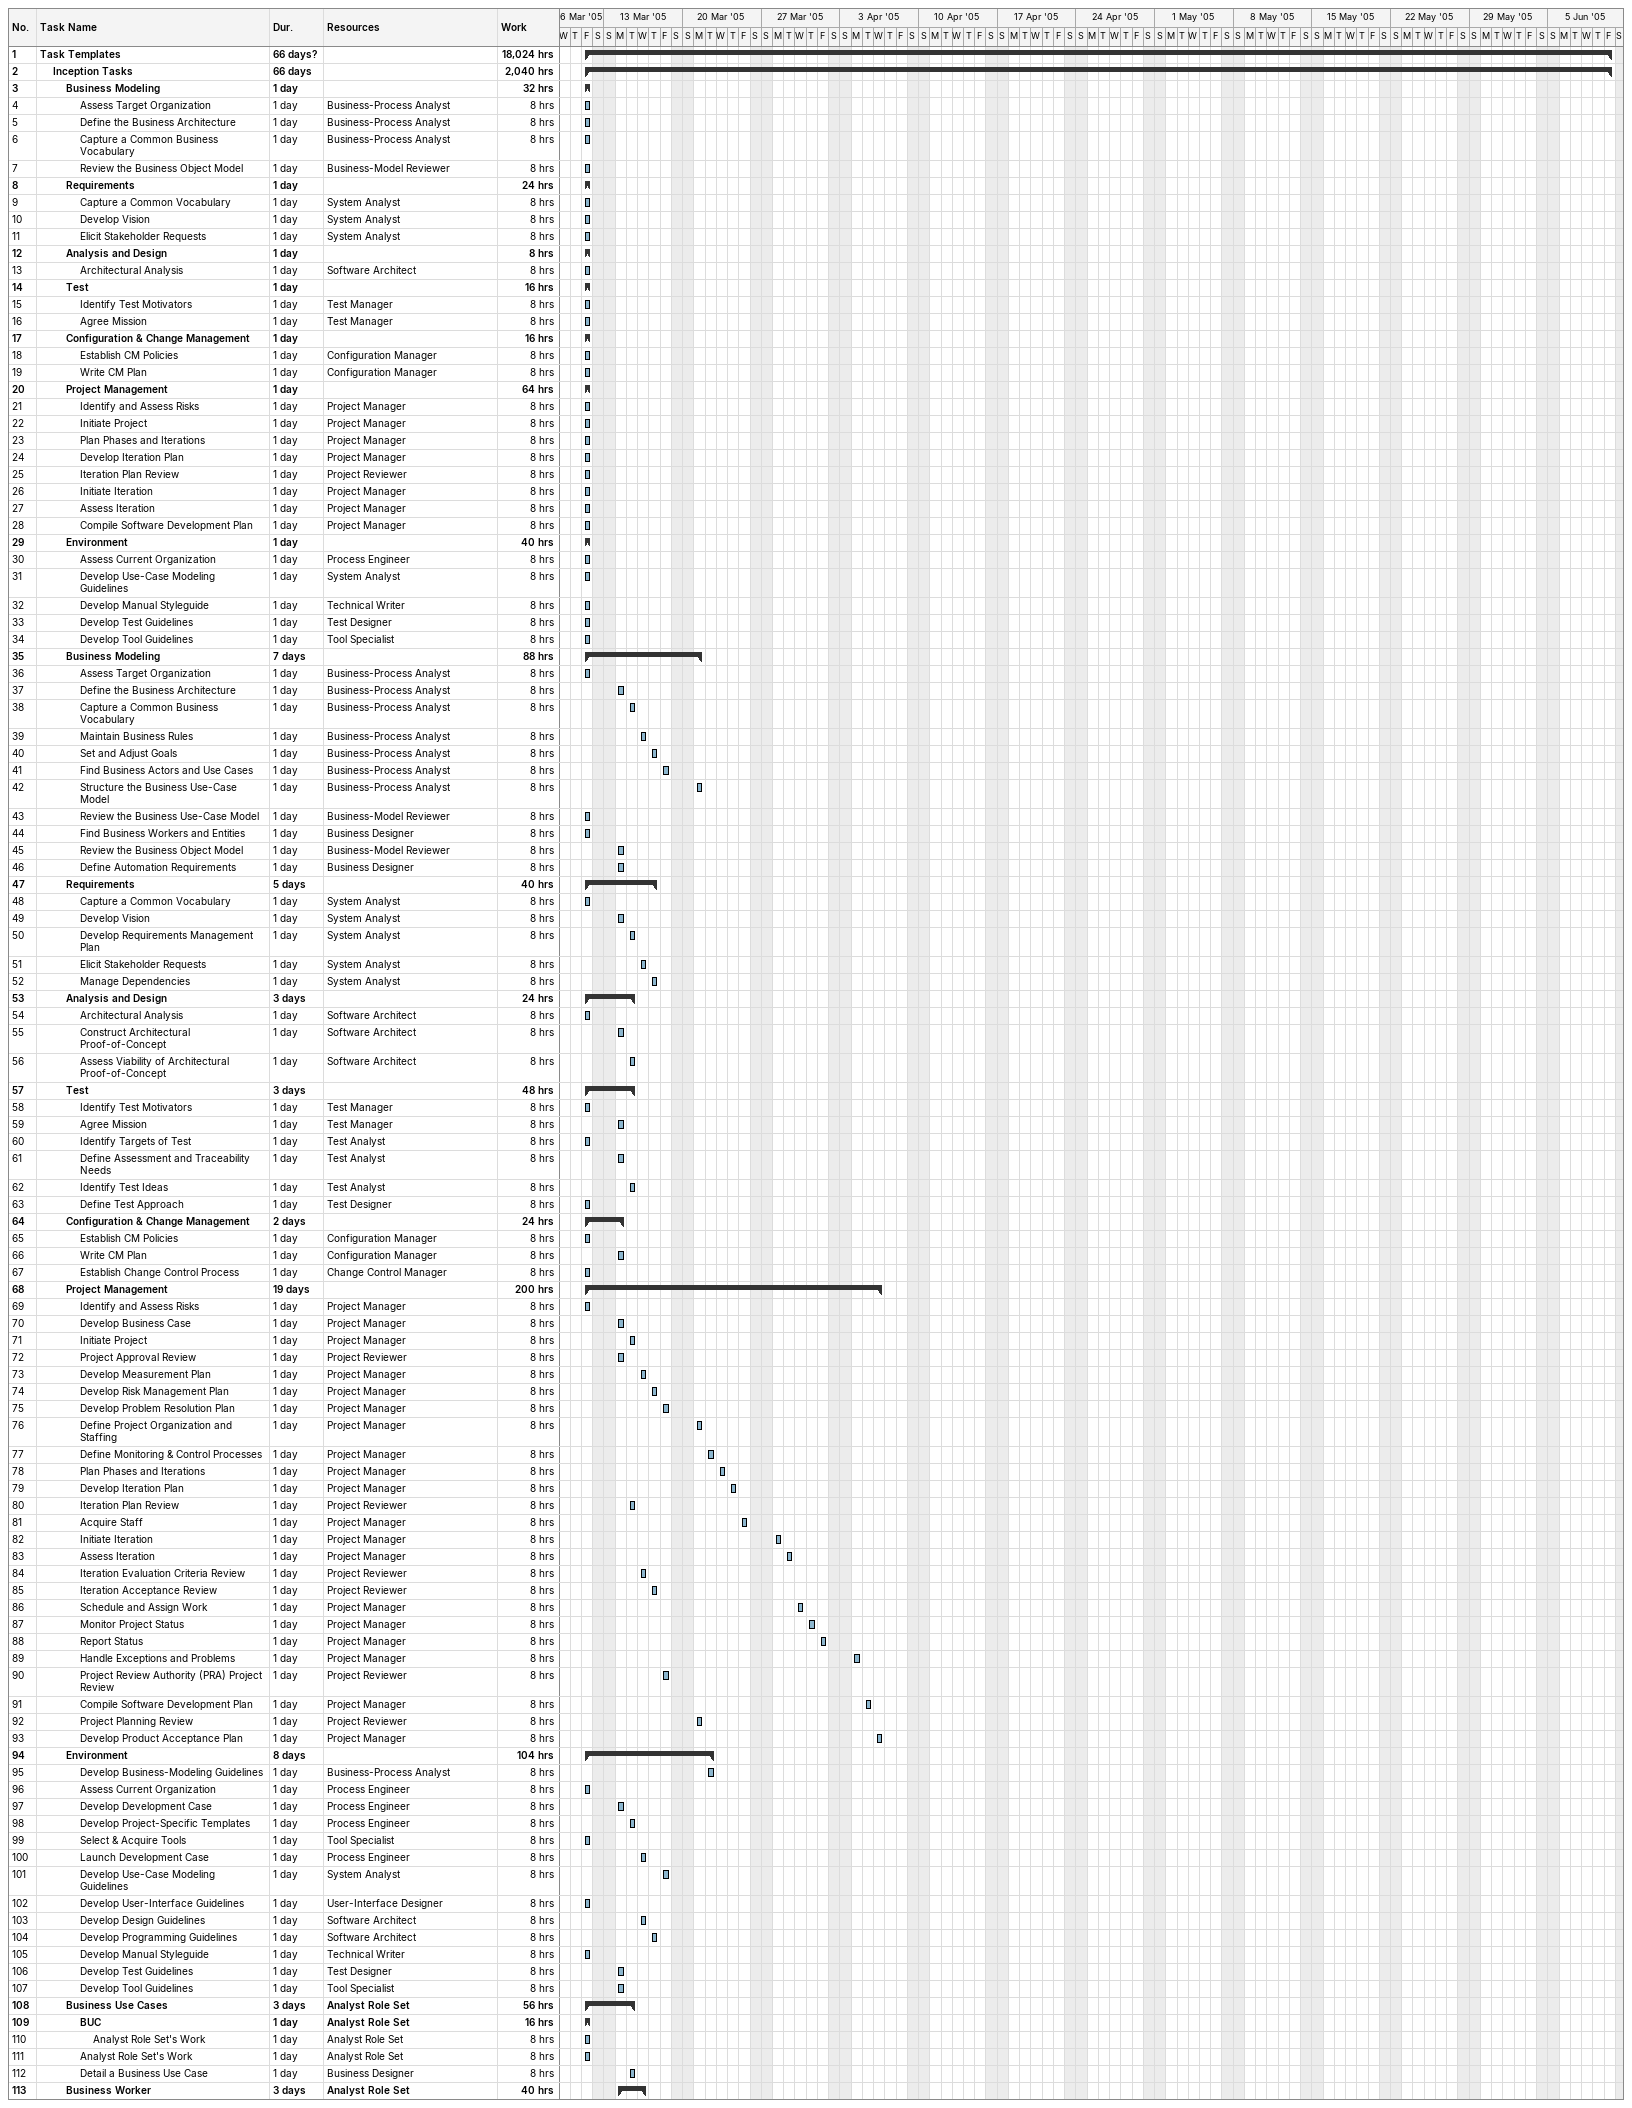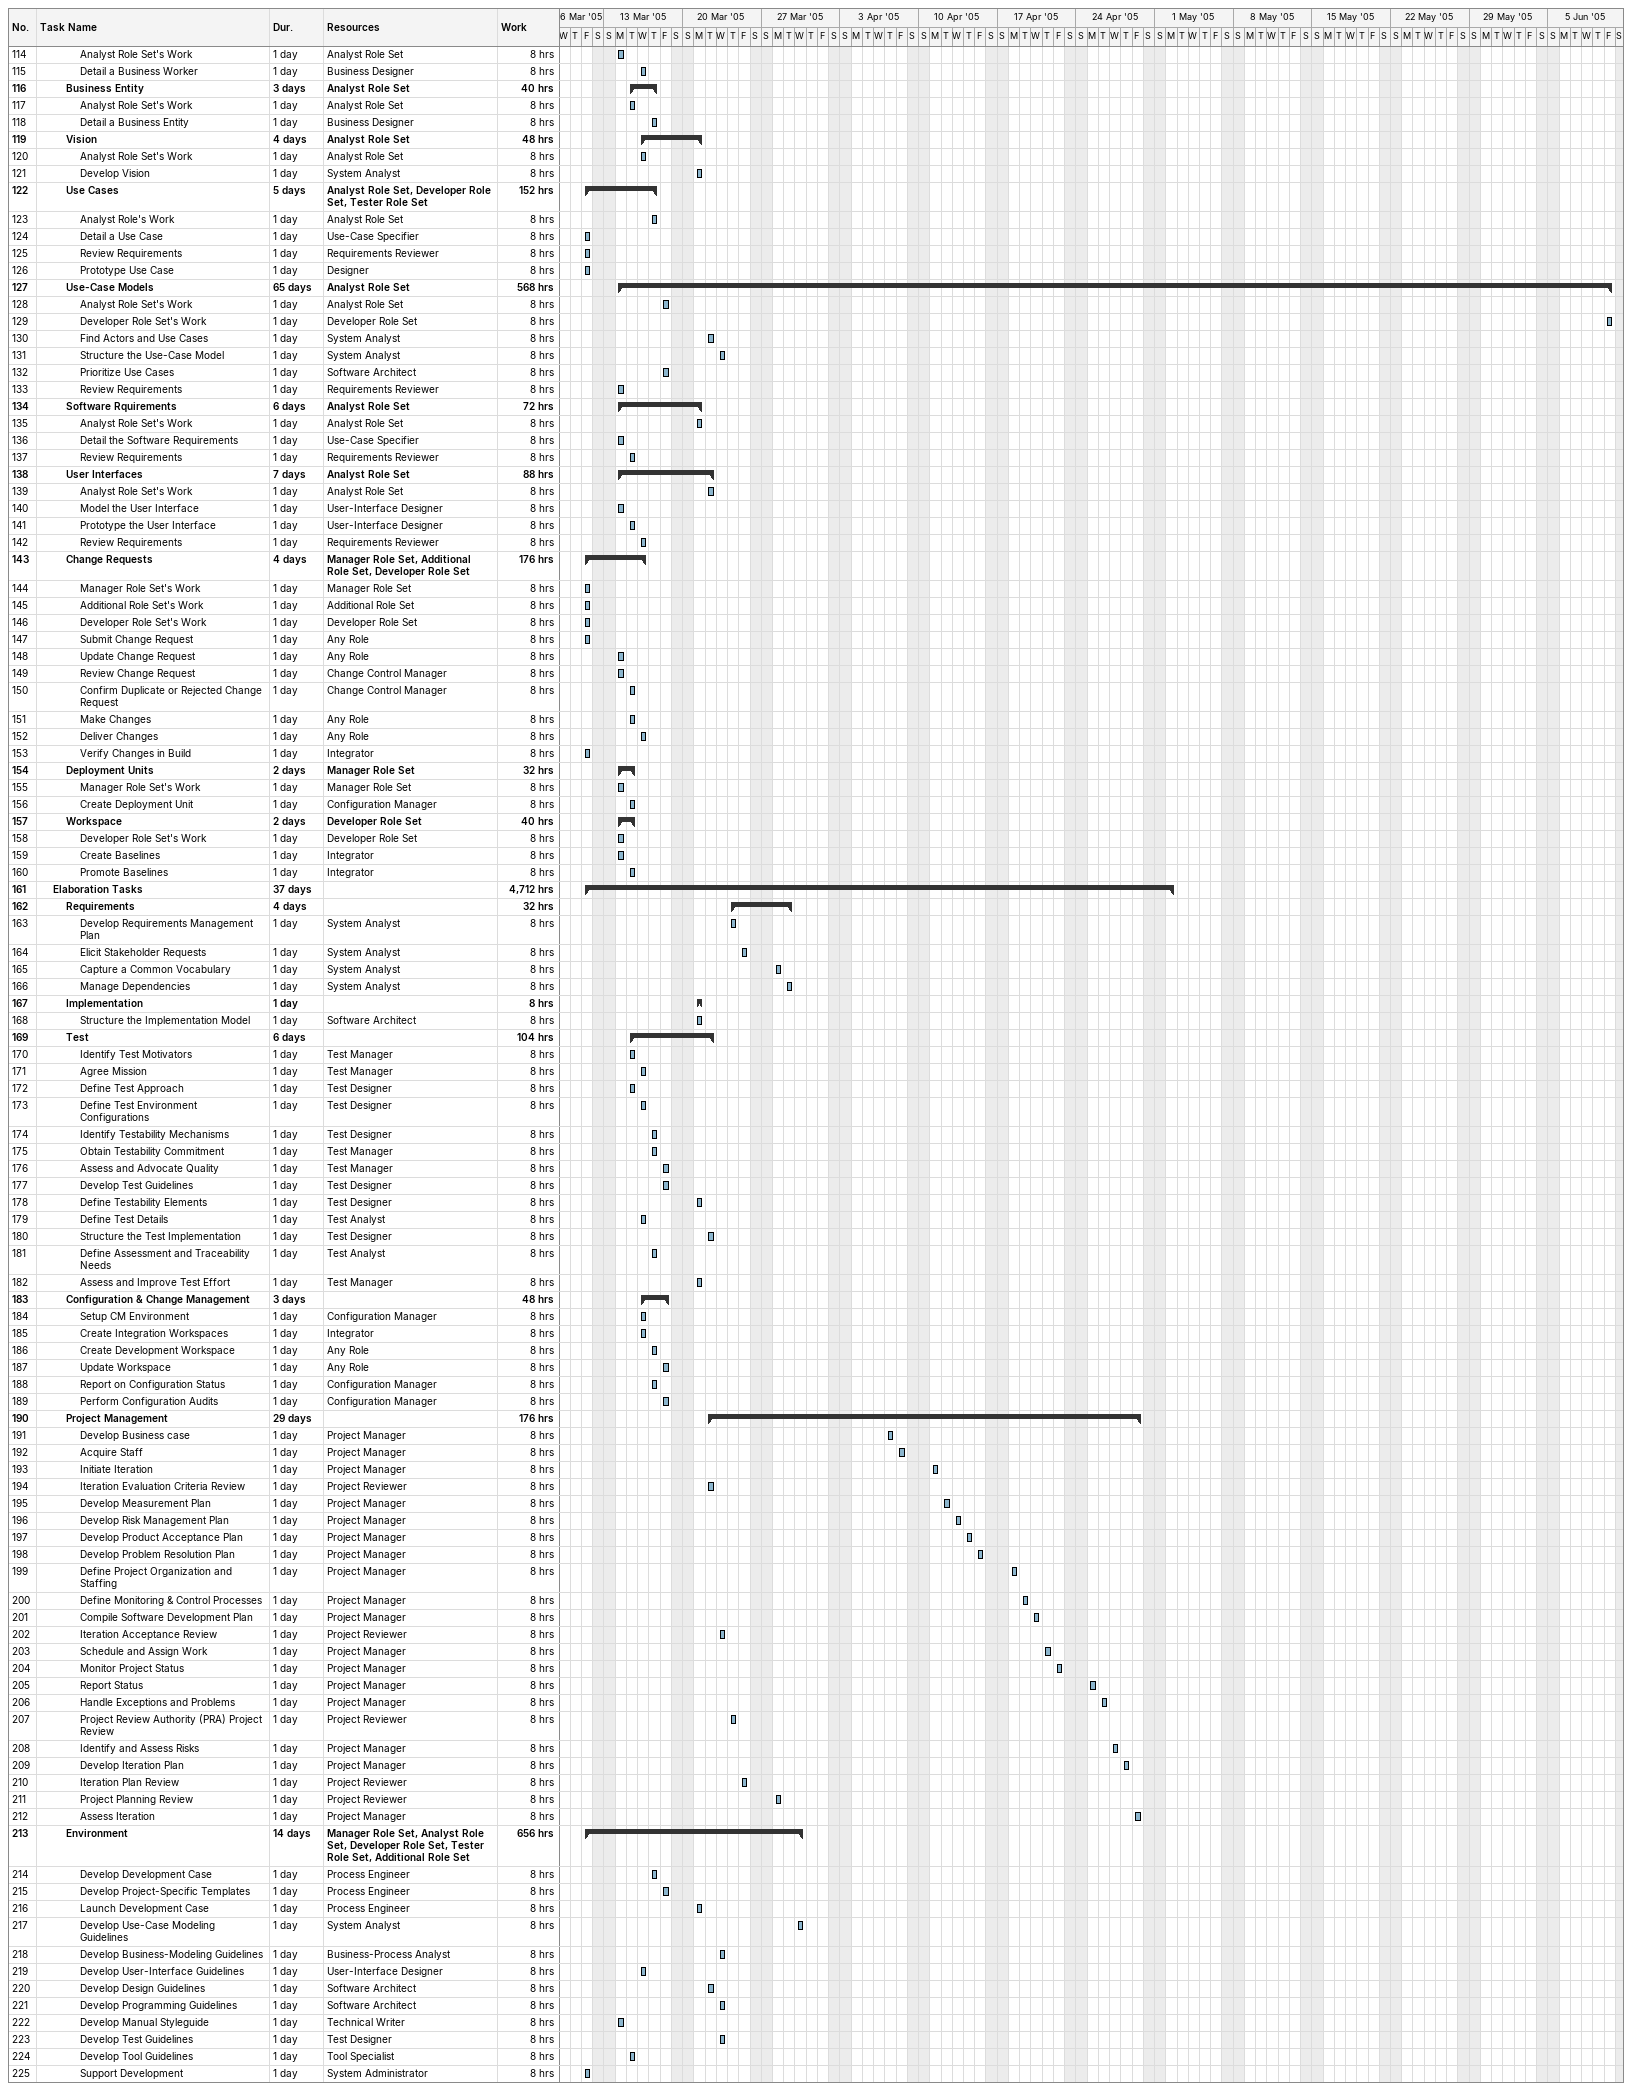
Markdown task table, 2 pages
| ID | Level | Task | Duration | Start | Finish | Resources | Work (h) |
|---|---|---|---|---|---|---|---|
| 1 | 1 | **Task Templates** | 66d? | 2005-03-11 | 2005-06-10 |  | 18024 |
| 2 | 2 | **Inception Tasks** | 66d | 2005-03-11 | 2005-06-10 |  | 2040 |
| 3 | 3 | **Business Modeling** | 1d | 2005-03-11 | 2005-03-11 |  | 32 |
| 4 | 4 | Assess Target Organization | 1d | 2005-03-11 | 2005-03-11 | Business-Process Analyst | 8 |
| 5 | 4 | Define the Business Architecture | 1d | 2005-03-11 | 2005-03-11 | Business-Process Analyst | 8 |
| 6 | 4 | Capture a Common Business Vocabulary | 1d | 2005-03-11 | 2005-03-11 | Business-Process Analyst | 8 |
| 7 | 4 | Review the Business Object Model | 1d | 2005-03-11 | 2005-03-11 | Business-Model Reviewer | 8 |
| 8 | 3 | **Requirements** | 1d | 2005-03-11 | 2005-03-11 |  | 24 |
| 9 | 4 | Capture a Common Vocabulary | 1d | 2005-03-11 | 2005-03-11 | System Analyst | 8 |
| 10 | 4 | Develop Vision | 1d | 2005-03-11 | 2005-03-11 | System Analyst | 8 |
| 11 | 4 | Elicit Stakeholder Requests | 1d | 2005-03-11 | 2005-03-11 | System Analyst | 8 |
| 12 | 3 | **Analysis and Design** | 1d | 2005-03-11 | 2005-03-11 |  | 8 |
| 13 | 4 | Architectural Analysis | 1d | 2005-03-11 | 2005-03-11 | Software Architect | 8 |
| 14 | 3 | **Test** | 1d | 2005-03-11 | 2005-03-11 |  | 16 |
| 15 | 4 | Identify Test Motivators | 1d | 2005-03-11 | 2005-03-11 | Test Manager | 8 |
| 16 | 4 | Agree Mission | 1d | 2005-03-11 | 2005-03-11 | Test Manager | 8 |
| 17 | 3 | **Configuration & Change Management** | 1d | 2005-03-11 | 2005-03-11 |  | 16 |
| 18 | 4 | Establish CM Policies | 1d | 2005-03-11 | 2005-03-11 | Configuration Manager | 8 |
| 19 | 4 | Write CM Plan | 1d | 2005-03-11 | 2005-03-11 | Configuration Manager | 8 |
| 20 | 3 | **Project Management** | 1d | 2005-03-11 | 2005-03-11 |  | 64 |
| 21 | 4 | Identify and Assess Risks | 1d | 2005-03-11 | 2005-03-11 | Project Manager | 8 |
| 22 | 4 | Initiate Project | 1d | 2005-03-11 | 2005-03-11 | Project Manager | 8 |
| 23 | 4 | Plan Phases and Iterations | 1d | 2005-03-11 | 2005-03-11 | Project Manager | 8 |
| 24 | 4 | Develop Iteration Plan | 1d | 2005-03-11 | 2005-03-11 | Project Manager | 8 |
| 25 | 4 | Iteration Plan Review | 1d | 2005-03-11 | 2005-03-11 | Project Reviewer | 8 |
| 26 | 4 | Initiate Iteration | 1d | 2005-03-11 | 2005-03-11 | Project Manager | 8 |
| 27 | 4 | Assess Iteration | 1d | 2005-03-11 | 2005-03-11 | Project Manager | 8 |
| 28 | 4 | Compile Software Development Plan | 1d | 2005-03-11 | 2005-03-11 | Project Manager | 8 |
| 29 | 3 | **Environment** | 1d | 2005-03-11 | 2005-03-11 |  | 40 |
| 30 | 4 | Assess Current Organization | 1d | 2005-03-11 | 2005-03-11 | Process Engineer | 8 |
| 31 | 4 | Develop Use-Case Modeling Guidelines | 1d | 2005-03-11 | 2005-03-11 | System Analyst | 8 |
| 32 | 4 | Develop Manual Styleguide | 1d | 2005-03-11 | 2005-03-11 | Technical Writer | 8 |
| 33 | 4 | Develop Test Guidelines | 1d | 2005-03-11 | 2005-03-11 | Test Designer | 8 |
| 34 | 4 | Develop Tool Guidelines | 1d | 2005-03-11 | 2005-03-11 | Tool Specialist | 8 |
| 35 | 3 | **Business Modeling** | 7d | 2005-03-11 | 2005-03-21 |  | 88 |
| 36 | 4 | Assess Target Organization | 1d | 2005-03-11 | 2005-03-11 | Business-Process Analyst | 8 |
| 37 | 4 | Define the Business Architecture | 1d | 2005-03-14 | 2005-03-14 | Business-Process Analyst | 8 |
| 38 | 4 | Capture a Common Business Vocabulary | 1d | 2005-03-15 | 2005-03-15 | Business-Process Analyst | 8 |
| 39 | 4 | Maintain Business Rules | 1d | 2005-03-16 | 2005-03-16 | Business-Process Analyst | 8 |
| 40 | 4 | Set and Adjust Goals | 1d | 2005-03-17 | 2005-03-17 | Business-Process Analyst | 8 |
| 41 | 4 | Find Business Actors and Use Cases | 1d | 2005-03-18 | 2005-03-18 | Business-Process Analyst | 8 |
| 42 | 4 | Structure the Business Use-Case Model | 1d | 2005-03-21 | 2005-03-21 | Business-Process Analyst | 8 |
| 43 | 4 | Review the Business Use-Case Model | 1d | 2005-03-11 | 2005-03-11 | Business-Model Reviewer | 8 |
| 44 | 4 | Find Business Workers and Entities | 1d | 2005-03-11 | 2005-03-11 | Business Designer | 8 |
| 45 | 4 | Review the Business Object Model | 1d | 2005-03-14 | 2005-03-14 | Business-Model Reviewer | 8 |
| 46 | 4 | Define Automation Requirements | 1d | 2005-03-14 | 2005-03-14 | Business Designer | 8 |
| 47 | 3 | **Requirements** | 5d | 2005-03-11 | 2005-03-17 |  | 40 |
| 48 | 4 | Capture a Common Vocabulary | 1d | 2005-03-11 | 2005-03-11 | System Analyst | 8 |
| 49 | 4 | Develop Vision | 1d | 2005-03-14 | 2005-03-14 | System Analyst | 8 |
| 50 | 4 | Develop Requirements Management Plan | 1d | 2005-03-15 | 2005-03-15 | System Analyst | 8 |
| 51 | 4 | Elicit Stakeholder Requests | 1d | 2005-03-16 | 2005-03-16 | System Analyst | 8 |
| 52 | 4 | Manage Dependencies | 1d | 2005-03-17 | 2005-03-17 | System Analyst | 8 |
| 53 | 3 | **Analysis and Design** | 3d | 2005-03-11 | 2005-03-15 |  | 24 |
| 54 | 4 | Architectural Analysis | 1d | 2005-03-11 | 2005-03-11 | Software Architect | 8 |
| 55 | 4 | Construct Architectural Proof-of-Concept | 1d | 2005-03-14 | 2005-03-14 | Software Architect | 8 |
| 56 | 4 | Assess Viability of Architectural Proof-of-Concept | 1d | 2005-03-15 | 2005-03-15 | Software Architect | 8 |
| 57 | 3 | **Test** | 3d | 2005-03-11 | 2005-03-15 |  | 48 |
| 58 | 4 | Identify Test Motivators | 1d | 2005-03-11 | 2005-03-11 | Test Manager | 8 |
| 59 | 4 | Agree Mission | 1d | 2005-03-14 | 2005-03-14 | Test Manager | 8 |
| 60 | 4 | Identify Targets of Test | 1d | 2005-03-11 | 2005-03-11 | Test Analyst | 8 |
| 61 | 4 | Define Assessment and Traceability Needs | 1d | 2005-03-14 | 2005-03-14 | Test Analyst | 8 |
| 62 | 4 | Identify Test Ideas | 1d | 2005-03-15 | 2005-03-15 | Test Analyst | 8 |
| 63 | 4 | Define Test Approach | 1d | 2005-03-11 | 2005-03-11 | Test Designer | 8 |
| 64 | 3 | **Configuration & Change Management** | 2d | 2005-03-11 | 2005-03-14 |  | 24 |
| 65 | 4 | Establish CM Policies | 1d | 2005-03-11 | 2005-03-11 | Configuration Manager | 8 |
| 66 | 4 | Write CM Plan | 1d | 2005-03-14 | 2005-03-14 | Configuration Manager | 8 |
| 67 | 4 | Establish Change Control Process | 1d | 2005-03-11 | 2005-03-11 | Change Control Manager | 8 |
| 68 | 3 | **Project Management** | 19d | 2005-03-11 | 2005-04-06 |  | 200 |
| 69 | 4 | Identify and Assess Risks | 1d | 2005-03-11 | 2005-03-11 | Project Manager | 8 |
| 70 | 4 | Develop Business Case | 1d | 2005-03-14 | 2005-03-14 | Project Manager | 8 |
| 71 | 4 | Initiate Project | 1d | 2005-03-15 | 2005-03-15 | Project Manager | 8 |
| 72 | 4 | Project Approval Review | 1d | 2005-03-14 | 2005-03-14 | Project Reviewer | 8 |
| 73 | 4 | Develop Measurement Plan | 1d | 2005-03-16 | 2005-03-16 | Project Manager | 8 |
| 74 | 4 | Develop Risk Management Plan | 1d | 2005-03-17 | 2005-03-17 | Project Manager | 8 |
| 75 | 4 | Develop Problem Resolution Plan | 1d | 2005-03-18 | 2005-03-18 | Project Manager | 8 |
| 76 | 4 | Define Project Organization and Staffing | 1d | 2005-03-21 | 2005-03-21 | Project Manager | 8 |
| 77 | 4 | Define Monitoring & Control Processes | 1d | 2005-03-22 | 2005-03-22 | Project Manager | 8 |
| 78 | 4 | Plan Phases and Iterations | 1d | 2005-03-23 | 2005-03-23 | Project Manager | 8 |
| 79 | 4 | Develop Iteration Plan | 1d | 2005-03-24 | 2005-03-24 | Project Manager | 8 |
| 80 | 4 | Iteration Plan Review | 1d | 2005-03-15 | 2005-03-15 | Project Reviewer | 8 |
| 81 | 4 | Acquire Staff | 1d | 2005-03-25 | 2005-03-25 | Project Manager | 8 |
| 82 | 4 | Initiate Iteration | 1d | 2005-03-28 | 2005-03-28 | Project Manager | 8 |
| 83 | 4 | Assess Iteration | 1d | 2005-03-29 | 2005-03-29 | Project Manager | 8 |
| 84 | 4 | Iteration Evaluation Criteria Review | 1d | 2005-03-16 | 2005-03-16 | Project Reviewer | 8 |
| 85 | 4 | Iteration Acceptance Review | 1d | 2005-03-17 | 2005-03-17 | Project Reviewer | 8 |
| 86 | 4 | Schedule and Assign Work | 1d | 2005-03-30 | 2005-03-30 | Project Manager | 8 |
| 87 | 4 | Monitor Project Status | 1d | 2005-03-31 | 2005-03-31 | Project Manager | 8 |
| 88 | 4 | Report Status | 1d | 2005-04-01 | 2005-04-01 | Project Manager | 8 |
| 89 | 4 | Handle Exceptions and Problems | 1d | 2005-04-04 | 2005-04-04 | Project Manager | 8 |
| 90 | 4 | Project Review Authority (PRA) Project Review | 1d | 2005-03-18 | 2005-03-18 | Project Reviewer | 8 |
| 91 | 4 | Compile Software Development Plan | 1d | 2005-04-05 | 2005-04-05 | Project Manager | 8 |
| 92 | 4 | Project Planning Review | 1d | 2005-03-21 | 2005-03-21 | Project Reviewer | 8 |
| 93 | 4 | Develop Product Acceptance Plan | 1d | 2005-04-06 | 2005-04-06 | Project Manager | 8 |
| 94 | 3 | **Environment** | 8d | 2005-03-11 | 2005-03-22 |  | 104 |
| 95 | 4 | Develop Business-Modeling Guidelines | 1d | 2005-03-22 | 2005-03-22 | Business-Process Analyst | 8 |
| 96 | 4 | Assess Current Organization | 1d | 2005-03-11 | 2005-03-11 | Process Engineer | 8 |
| 97 | 4 | Develop Development Case | 1d | 2005-03-14 | 2005-03-14 | Process Engineer | 8 |
| 98 | 4 | Develop Project-Specific Templates | 1d | 2005-03-15 | 2005-03-15 | Process Engineer | 8 |
| 99 | 4 | Select & Acquire Tools | 1d | 2005-03-11 | 2005-03-11 | Tool Specialist | 8 |
| 100 | 4 | Launch Development Case | 1d | 2005-03-16 | 2005-03-16 | Process Engineer | 8 |
| 101 | 4 | Develop Use-Case Modeling Guidelines | 1d | 2005-03-18 | 2005-03-18 | System Analyst | 8 |
| 102 | 4 | Develop User-Interface Guidelines | 1d | 2005-03-11 | 2005-03-11 | User-Interface Designer | 8 |
| 103 | 4 | Develop Design Guidelines | 1d | 2005-03-16 | 2005-03-16 | Software Architect | 8 |
| 104 | 4 | Develop Programming Guidelines | 1d | 2005-03-17 | 2005-03-17 | Software Architect | 8 |
| 105 | 4 | Develop Manual Styleguide | 1d | 2005-03-11 | 2005-03-11 | Technical Writer | 8 |
| 106 | 4 | Develop Test Guidelines | 1d | 2005-03-14 | 2005-03-14 | Test Designer | 8 |
| 107 | 4 | Develop Tool Guidelines | 1d | 2005-03-14 | 2005-03-14 | Tool Specialist | 8 |
| 108 | 3 | **Business Use Cases** | 3d | 2005-03-11 | 2005-03-15 | Analyst Role Set | 56 |
| 109 | 4 | **BUC** | 1d | 2005-03-11 | 2005-03-11 | Analyst Role Set | 16 |
| 110 | 5 | Analyst Role Set's Work | 1d | 2005-03-11 | 2005-03-11 | Analyst Role Set | 8 |
| 111 | 4 | Analyst Role Set's Work | 1d | 2005-03-11 | 2005-03-11 | Analyst Role Set | 8 |
| 112 | 4 | Detail a Business Use Case | 1d | 2005-03-15 | 2005-03-15 | Business Designer | 8 |
| 113 | 3 | **Business Worker** | 3d | 2005-03-14 | 2005-03-16 | Analyst Role Set | 40 |
| 114 | 4 | Analyst Role Set's Work | 1d | 2005-03-14 | 2005-03-14 | Analyst Role Set | 8 |
| 115 | 4 | Detail a Business Worker | 1d | 2005-03-16 | 2005-03-16 | Business Designer | 8 |
| 116 | 3 | **Business Entity** | 3d | 2005-03-15 | 2005-03-17 | Analyst Role Set | 40 |
| 117 | 4 | Analyst Role Set's Work | 1d | 2005-03-15 | 2005-03-15 | Analyst Role Set | 8 |
| 118 | 4 | Detail a Business Entity | 1d | 2005-03-17 | 2005-03-17 | Business Designer | 8 |
| 119 | 3 | **Vision** | 4d | 2005-03-16 | 2005-03-21 | Analyst Role Set | 48 |
| 120 | 4 | Analyst Role Set's Work | 1d | 2005-03-16 | 2005-03-16 | Analyst Role Set | 8 |
| 121 | 4 | Develop Vision | 1d | 2005-03-21 | 2005-03-21 | System Analyst | 8 |
| 122 | 3 | **Use Cases** | 5d | 2005-03-11 | 2005-03-17 | Analyst Role Set, Developer Role Set, Tester Role Set | 152 |
| 123 | 4 | Analyst Role's Work | 1d | 2005-03-17 | 2005-03-17 | Analyst Role Set | 8 |
| 124 | 4 | Detail a Use Case | 1d | 2005-03-11 | 2005-03-11 | Use-Case Specifier | 8 |
| 125 | 4 | Review Requirements | 1d | 2005-03-11 | 2005-03-11 | Requirements Reviewer | 8 |
| 126 | 4 | Prototype Use Case | 1d | 2005-03-11 | 2005-03-11 | Designer | 8 |
| 127 | 3 | **Use-Case Models** | 65d | 2005-03-14 | 2005-06-10 | Analyst Role Set | 568 |
| 128 | 4 | Analyst Role Set's Work | 1d | 2005-03-18 | 2005-03-18 | Analyst Role Set | 8 |
| 129 | 4 | Developer Role Set's Work | 1d | 2005-06-10 | 2005-06-10 | Developer Role Set | 8 |
| 130 | 4 | Find Actors and Use Cases | 1d | 2005-03-22 | 2005-03-22 | System Analyst | 8 |
| 131 | 4 | Structure the Use-Case Model | 1d | 2005-03-23 | 2005-03-23 | System Analyst | 8 |
| 132 | 4 | Prioritize Use Cases | 1d | 2005-03-18 | 2005-03-18 | Software Architect | 8 |
| 133 | 4 | Review Requirements | 1d | 2005-03-14 | 2005-03-14 | Requirements Reviewer | 8 |
| 134 | 3 | **Software Rquirements** | 6d | 2005-03-14 | 2005-03-21 | Analyst Role Set | 72 |
| 135 | 4 | Analyst Role Set's Work | 1d | 2005-03-21 | 2005-03-21 | Analyst Role Set | 8 |
| 136 | 4 | Detail the Software Requirements | 1d | 2005-03-14 | 2005-03-14 | Use-Case Specifier | 8 |
| 137 | 4 | Review Requirements | 1d | 2005-03-15 | 2005-03-15 | Requirements Reviewer | 8 |
| 138 | 3 | **User Interfaces** | 7d | 2005-03-14 | 2005-03-22 | Analyst Role Set | 88 |
| 139 | 4 | Analyst Role Set's Work | 1d | 2005-03-22 | 2005-03-22 | Analyst Role Set | 8 |
| 140 | 4 | Model the User Interface | 1d | 2005-03-14 | 2005-03-14 | User-Interface Designer | 8 |
| 141 | 4 | Prototype the User Interface | 1d | 2005-03-15 | 2005-03-15 | User-Interface Designer | 8 |
| 142 | 4 | Review Requirements | 1d | 2005-03-16 | 2005-03-16 | Requirements Reviewer | 8 |
| 143 | 3 | **Change Requests** | 4d | 2005-03-11 | 2005-03-16 | Manager Role Set, Additional Role Set, Developer Role Set | 176 |
| 144 | 4 | Manager Role Set's Work | 1d | 2005-03-11 | 2005-03-11 | Manager Role Set | 8 |
| 145 | 4 | Additional Role Set's Work | 1d | 2005-03-11 | 2005-03-11 | Additional Role Set | 8 |
| 146 | 4 | Developer Role Set's Work | 1d | 2005-03-11 | 2005-03-11 | Developer Role Set | 8 |
| 147 | 4 | Submit Change Request | 1d | 2005-03-11 | 2005-03-11 | Any Role | 8 |
| 148 | 4 | Update Change Request | 1d | 2005-03-14 | 2005-03-14 | Any Role | 8 |
| 149 | 4 | Review Change Request | 1d | 2005-03-14 | 2005-03-14 | Change Control Manager | 8 |
| 150 | 4 | Confirm Duplicate or Rejected Change Request | 1d | 2005-03-15 | 2005-03-15 | Change Control Manager | 8 |
| 151 | 4 | Make Changes | 1d | 2005-03-15 | 2005-03-15 | Any Role | 8 |
| 152 | 4 | Deliver Changes | 1d | 2005-03-16 | 2005-03-16 | Any Role | 8 |
| 153 | 4 | Verify Changes in Build | 1d | 2005-03-11 | 2005-03-11 | Integrator | 8 |
| 154 | 3 | **Deployment Units** | 2d | 2005-03-14 | 2005-03-15 | Manager Role Set | 32 |
| 155 | 4 | Manager Role Set's Work | 1d | 2005-03-14 | 2005-03-14 | Manager Role Set | 8 |
| 156 | 4 | Create Deployment Unit | 1d | 2005-03-15 | 2005-03-15 | Configuration Manager | 8 |
| 157 | 3 | **Workspace** | 2d | 2005-03-14 | 2005-03-15 | Developer Role Set | 40 |
| 158 | 4 | Developer Role Set's Work | 1d | 2005-03-14 | 2005-03-14 | Developer Role Set | 8 |
| 159 | 4 | Create Baselines | 1d | 2005-03-14 | 2005-03-14 | Integrator | 8 |
| 160 | 4 | Promote Baselines | 1d | 2005-03-15 | 2005-03-15 | Integrator | 8 |
| 161 | 2 | **Elaboration Tasks** | 37d | 2005-03-11 | 2005-05-02 |  | 4712 |
| 162 | 3 | **Requirements** | 4d | 2005-03-24 | 2005-03-29 |  | 32 |
| 163 | 4 | Develop Requirements Management Plan | 1d | 2005-03-24 | 2005-03-24 | System Analyst | 8 |
| 164 | 4 | Elicit Stakeholder Requests | 1d | 2005-03-25 | 2005-03-25 | System Analyst | 8 |
| 165 | 4 | Capture a Common Vocabulary | 1d | 2005-03-28 | 2005-03-28 | System Analyst | 8 |
| 166 | 4 | Manage Dependencies | 1d | 2005-03-29 | 2005-03-29 | System Analyst | 8 |
| 167 | 3 | **Implementation** | 1d | 2005-03-21 | 2005-03-21 |  | 8 |
| 168 | 4 | Structure the Implementation Model | 1d | 2005-03-21 | 2005-03-21 | Software Architect | 8 |
| 169 | 3 | **Test** | 6d | 2005-03-15 | 2005-03-22 |  | 104 |
| 170 | 4 | Identify Test Motivators | 1d | 2005-03-15 | 2005-03-15 | Test Manager | 8 |
| 171 | 4 | Agree Mission | 1d | 2005-03-16 | 2005-03-16 | Test Manager | 8 |
| 172 | 4 | Define Test Approach | 1d | 2005-03-15 | 2005-03-15 | Test Designer | 8 |
| 173 | 4 | Define Test Environment Configurations | 1d | 2005-03-16 | 2005-03-16 | Test Designer | 8 |
| 174 | 4 | Identify Testability Mechanisms | 1d | 2005-03-17 | 2005-03-17 | Test Designer | 8 |
| 175 | 4 | Obtain Testability Commitment | 1d | 2005-03-17 | 2005-03-17 | Test Manager | 8 |
| 176 | 4 | Assess and Advocate Quality | 1d | 2005-03-18 | 2005-03-18 | Test Manager | 8 |
| 177 | 4 | Develop Test Guidelines | 1d | 2005-03-18 | 2005-03-18 | Test Designer | 8 |
| 178 | 4 | Define Testability Elements | 1d | 2005-03-21 | 2005-03-21 | Test Designer | 8 |
| 179 | 4 | Define Test Details | 1d | 2005-03-16 | 2005-03-16 | Test Analyst | 8 |
| 180 | 4 | Structure the Test Implementation | 1d | 2005-03-22 | 2005-03-22 | Test Designer | 8 |
| 181 | 4 | Define Assessment and Traceability Needs | 1d | 2005-03-17 | 2005-03-17 | Test Analyst | 8 |
| 182 | 4 | Assess and Improve Test Effort | 1d | 2005-03-21 | 2005-03-21 | Test Manager | 8 |
| 183 | 3 | **Configuration & Change Management** | 3d | 2005-03-16 | 2005-03-18 |  | 48 |
| 184 | 4 | Setup CM Environment | 1d | 2005-03-16 | 2005-03-16 | Configuration Manager | 8 |
| 185 | 4 | Create Integration Workspaces | 1d | 2005-03-16 | 2005-03-16 | Integrator | 8 |
| 186 | 4 | Create Development Workspace | 1d | 2005-03-17 | 2005-03-17 | Any Role | 8 |
| 187 | 4 | Update Workspace | 1d | 2005-03-18 | 2005-03-18 | Any Role | 8 |
| 188 | 4 | Report on Configuration Status | 1d | 2005-03-17 | 2005-03-17 | Configuration Manager | 8 |
| 189 | 4 | Perform Configuration Audits | 1d | 2005-03-18 | 2005-03-18 | Configuration Manager | 8 |
| 190 | 3 | **Project Management** | 29d | 2005-03-22 | 2005-04-29 |  | 176 |
| 191 | 4 | Develop Business case | 1d | 2005-04-07 | 2005-04-07 | Project Manager | 8 |
| 192 | 4 | Acquire Staff | 1d | 2005-04-08 | 2005-04-08 | Project Manager | 8 |
| 193 | 4 | Initiate Iteration | 1d | 2005-04-11 | 2005-04-11 | Project Manager | 8 |
| 194 | 4 | Iteration Evaluation Criteria Review | 1d | 2005-03-22 | 2005-03-22 | Project Reviewer | 8 |
| 195 | 4 | Develop Measurement Plan | 1d | 2005-04-12 | 2005-04-12 | Project Manager | 8 |
| 196 | 4 | Develop Risk Management Plan | 1d | 2005-04-13 | 2005-04-13 | Project Manager | 8 |
| 197 | 4 | Develop Product Acceptance Plan | 1d | 2005-04-14 | 2005-04-14 | Project Manager | 8 |
| 198 | 4 | Develop Problem Resolution Plan | 1d | 2005-04-15 | 2005-04-15 | Project Manager | 8 |
| 199 | 4 | Define Project Organization and Staffing | 1d | 2005-04-18 | 2005-04-18 | Project Manager | 8 |
| 200 | 4 | Define Monitoring & Control Processes | 1d | 2005-04-19 | 2005-04-19 | Project Manager | 8 |
| 201 | 4 | Compile Software Development Plan | 1d | 2005-04-20 | 2005-04-20 | Project Manager | 8 |
| 202 | 4 | Iteration Acceptance Review | 1d | 2005-03-23 | 2005-03-23 | Project Reviewer | 8 |
| 203 | 4 | Schedule and Assign Work | 1d | 2005-04-21 | 2005-04-21 | Project Manager | 8 |
| 204 | 4 | Monitor Project Status | 1d | 2005-04-22 | 2005-04-22 | Project Manager | 8 |
| 205 | 4 | Report Status | 1d | 2005-04-25 | 2005-04-25 | Project Manager | 8 |
| 206 | 4 | Handle Exceptions and Problems | 1d | 2005-04-26 | 2005-04-26 | Project Manager | 8 |
| 207 | 4 | Project Review Authority (PRA) Project Review | 1d | 2005-03-24 | 2005-03-24 | Project Reviewer | 8 |
| 208 | 4 | Identify and Assess Risks | 1d | 2005-04-27 | 2005-04-27 | Project Manager | 8 |
| 209 | 4 | Develop Iteration Plan | 1d | 2005-04-28 | 2005-04-28 | Project Manager | 8 |
| 210 | 4 | Iteration Plan Review | 1d | 2005-03-25 | 2005-03-25 | Project Reviewer | 8 |
| 211 | 4 | Project Planning Review | 1d | 2005-03-28 | 2005-03-28 | Project Reviewer | 8 |
| 212 | 4 | Assess Iteration | 1d | 2005-04-29 | 2005-04-29 | Project Manager | 8 |
| 213 | 3 | **Environment** | 14d | 2005-03-11 | 2005-03-30 | Manager Role Set, Analyst Role Set, Developer Role Set, Tester Role Set, Additional Role Set | 656 |
| 214 | 4 | Develop Development Case | 1d | 2005-03-17 | 2005-03-17 | Process Engineer | 8 |
| 215 | 4 | Develop Project-Specific Templates | 1d | 2005-03-18 | 2005-03-18 | Process Engineer | 8 |
| 216 | 4 | Launch Development Case | 1d | 2005-03-21 | 2005-03-21 | Process Engineer | 8 |
| 217 | 4 | Develop Use-Case Modeling Guidelines | 1d | 2005-03-30 | 2005-03-30 | System Analyst | 8 |
| 218 | 4 | Develop Business-Modeling Guidelines | 1d | 2005-03-23 | 2005-03-23 | Business-Process Analyst | 8 |
| 219 | 4 | Develop User-Interface Guidelines | 1d | 2005-03-16 | 2005-03-16 | User-Interface Designer | 8 |
| 220 | 4 | Develop Design Guidelines | 1d | 2005-03-22 | 2005-03-22 | Software Architect | 8 |
| 221 | 4 | Develop Programming Guidelines | 1d | 2005-03-23 | 2005-03-23 | Software Architect | 8 |
| 222 | 4 | Develop Manual Styleguide | 1d | 2005-03-14 | 2005-03-14 | Technical Writer | 8 |
| 223 | 4 | Develop Test Guidelines | 1d | 2005-03-23 | 2005-03-23 | Test Designer | 8 |
| 224 | 4 | Develop Tool Guidelines | 1d | 2005-03-15 | 2005-03-15 | Tool Specialist | 8 |
| 225 | 4 | Support Development | 1d | 2005-03-11 | 2005-03-11 | System Administrator | 8 |
